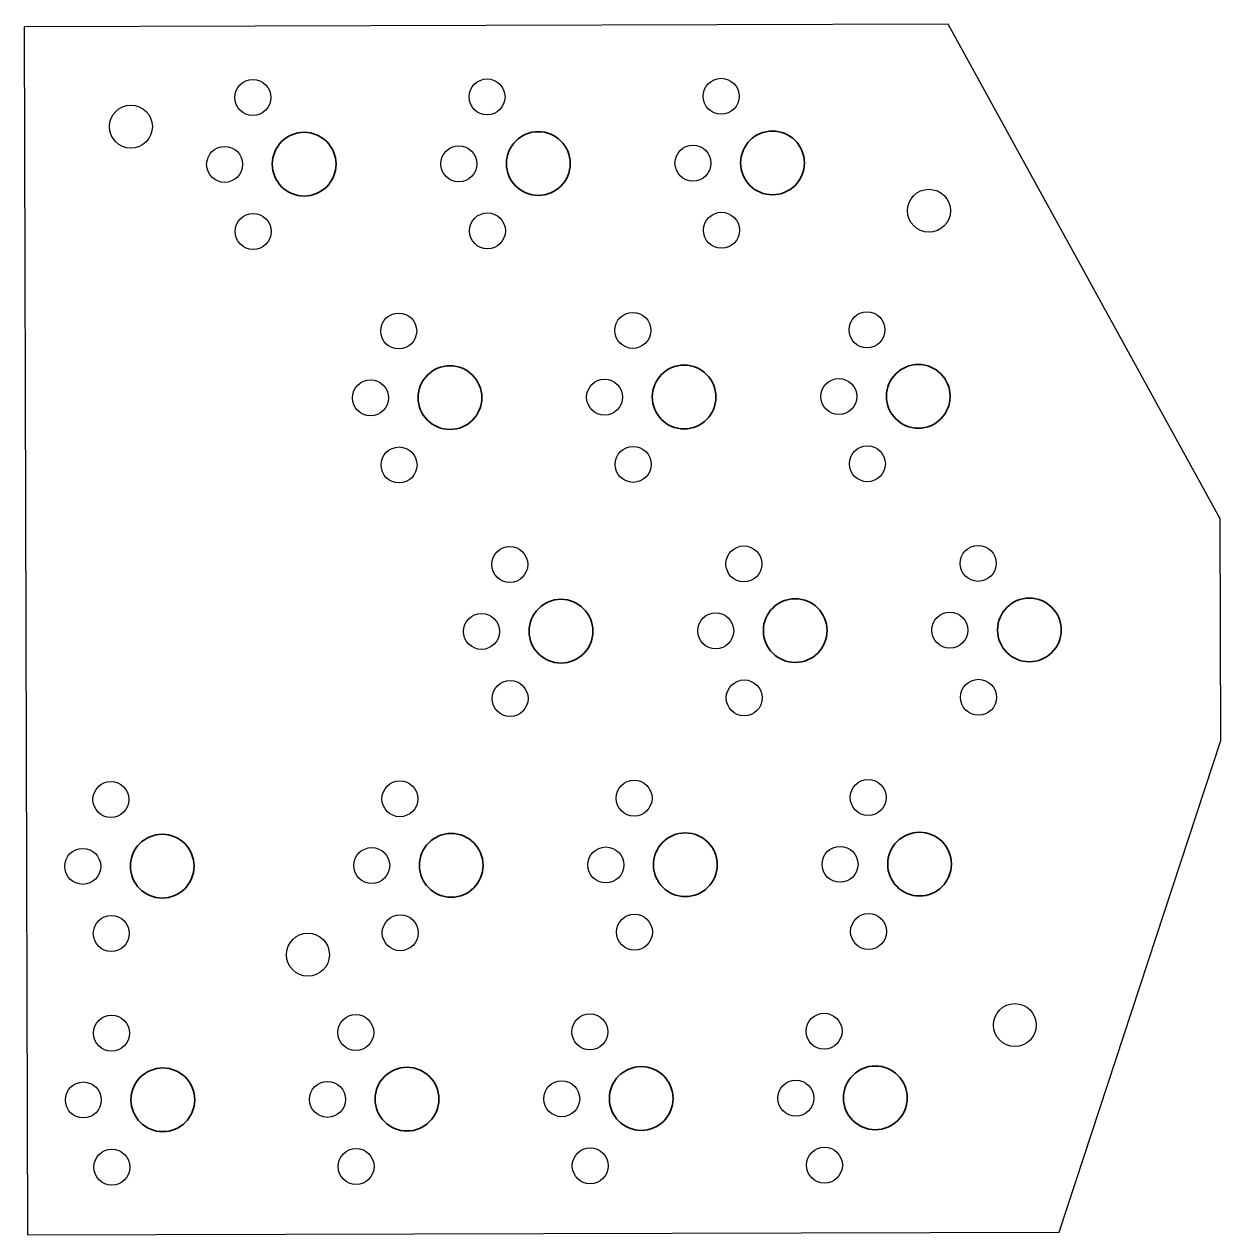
# Model space of a CAD drawing. Extents: x 253.4 to 342.6, y 376.4 to 466.6.
import ezdxf

# ---------------------------------------------------------------- set-up
doc = ezdxf.new("R2010")
doc.units = 0
doc.header["$MEASUREMENT"] = 0
doc.layers.get('0').update_dxf_attribs({"lineweight": 0})

msp = doc.modelspace()

# ---------------------------------------------------------------- linework, layer by layer
at = {"color": 18, "lineweight": 25, "true_color": 0x000000}
msp.add_lwpolyline([(342.597, 413.235), (342.553, 429.735), (322.273, 466.604), (253.403, 466.421), (253.643, 376.396), (330.538, 376.601)], close=True, dxfattribs=at)
for centre, radius in [((270.447, 461.139), 1.341), ((287.903, 461.185), 1.341), ((305.355, 461.232), 1.341), ((261.355, 458.971), 1.6), ((268.343, 456.159), 1.341), ((285.799, 456.205), 1.341), ((303.252, 456.252), 1.341), ((320.845, 452.704), 1.6), ((270.473, 451.155), 1.341), ((287.929, 451.201), 1.341), ((305.382, 451.248), 1.341), ((281.317, 443.743), 1.341), ((298.769, 443.79), 1.341), ((316.225, 443.836), 1.341), ((279.213, 438.764), 1.341), ((296.666, 438.81), 1.341), ((314.122, 438.856), 1.341), ((281.343, 433.76), 1.341), ((298.796, 433.806), 1.341), ((316.252, 433.852), 1.341), ((289.594, 426.338), 1.341), ((307.05, 426.384), 1.341), ((324.506, 426.43), 1.341), ((287.49, 421.358), 1.341), ((304.946, 421.404), 1.341), ((322.402, 421.451), 1.341), ((289.62, 416.354), 1.341), ((307.076, 416.4), 1.341), ((324.532, 416.447), 1.341), ((259.868, 408.831), 1.341), ((281.409, 408.888), 1.341), ((298.862, 408.934), 1.341), ((316.318, 408.981), 1.341), ((257.765, 403.851), 1.341), ((279.306, 403.908), 1.341), ((296.758, 403.954), 1.341), ((314.214, 404.001), 1.341), ((259.895, 398.847), 1.341), ((281.436, 398.904), 1.341), ((298.888, 398.95), 1.341), ((316.344, 398.997), 1.341), ((274.554, 397.268), 1.6), ((327.246, 392.026), 1.6), ((259.914, 391.42), 1.341), ((278.115, 391.469), 1.341), ((295.571, 391.515), 1.341), ((313.023, 391.562), 1.341), ((310.92, 386.582), 1.341), ((257.811, 386.441), 1.341), ((276.011, 386.489), 1.341), ((293.467, 386.535), 1.341), ((259.941, 381.437), 1.341), ((278.141, 381.485), 1.341), ((295.597, 381.531), 1.341), ((313.05, 381.578), 1.341)]:
    msp.add_circle(centre, radius, dxfattribs=at)
at = {"color": 18, "lineweight": 35, "true_color": 0x000000}
for centre in [(274.27, 456.175), (291.726, 456.221), (309.179, 456.268), (285.14, 438.779), (302.592, 438.826), (320.048, 438.872), (293.417, 421.373), (310.873, 421.42), (328.329, 421.466), (263.691, 403.866), (285.233, 403.924), (302.685, 403.97), (320.141, 404.017), (263.738, 386.456), (281.938, 386.505), (299.394, 386.551), (316.847, 386.598)]:
    msp.add_circle(centre, 2.375, dxfattribs=at)

doc.saveas('drawing.dxf')
